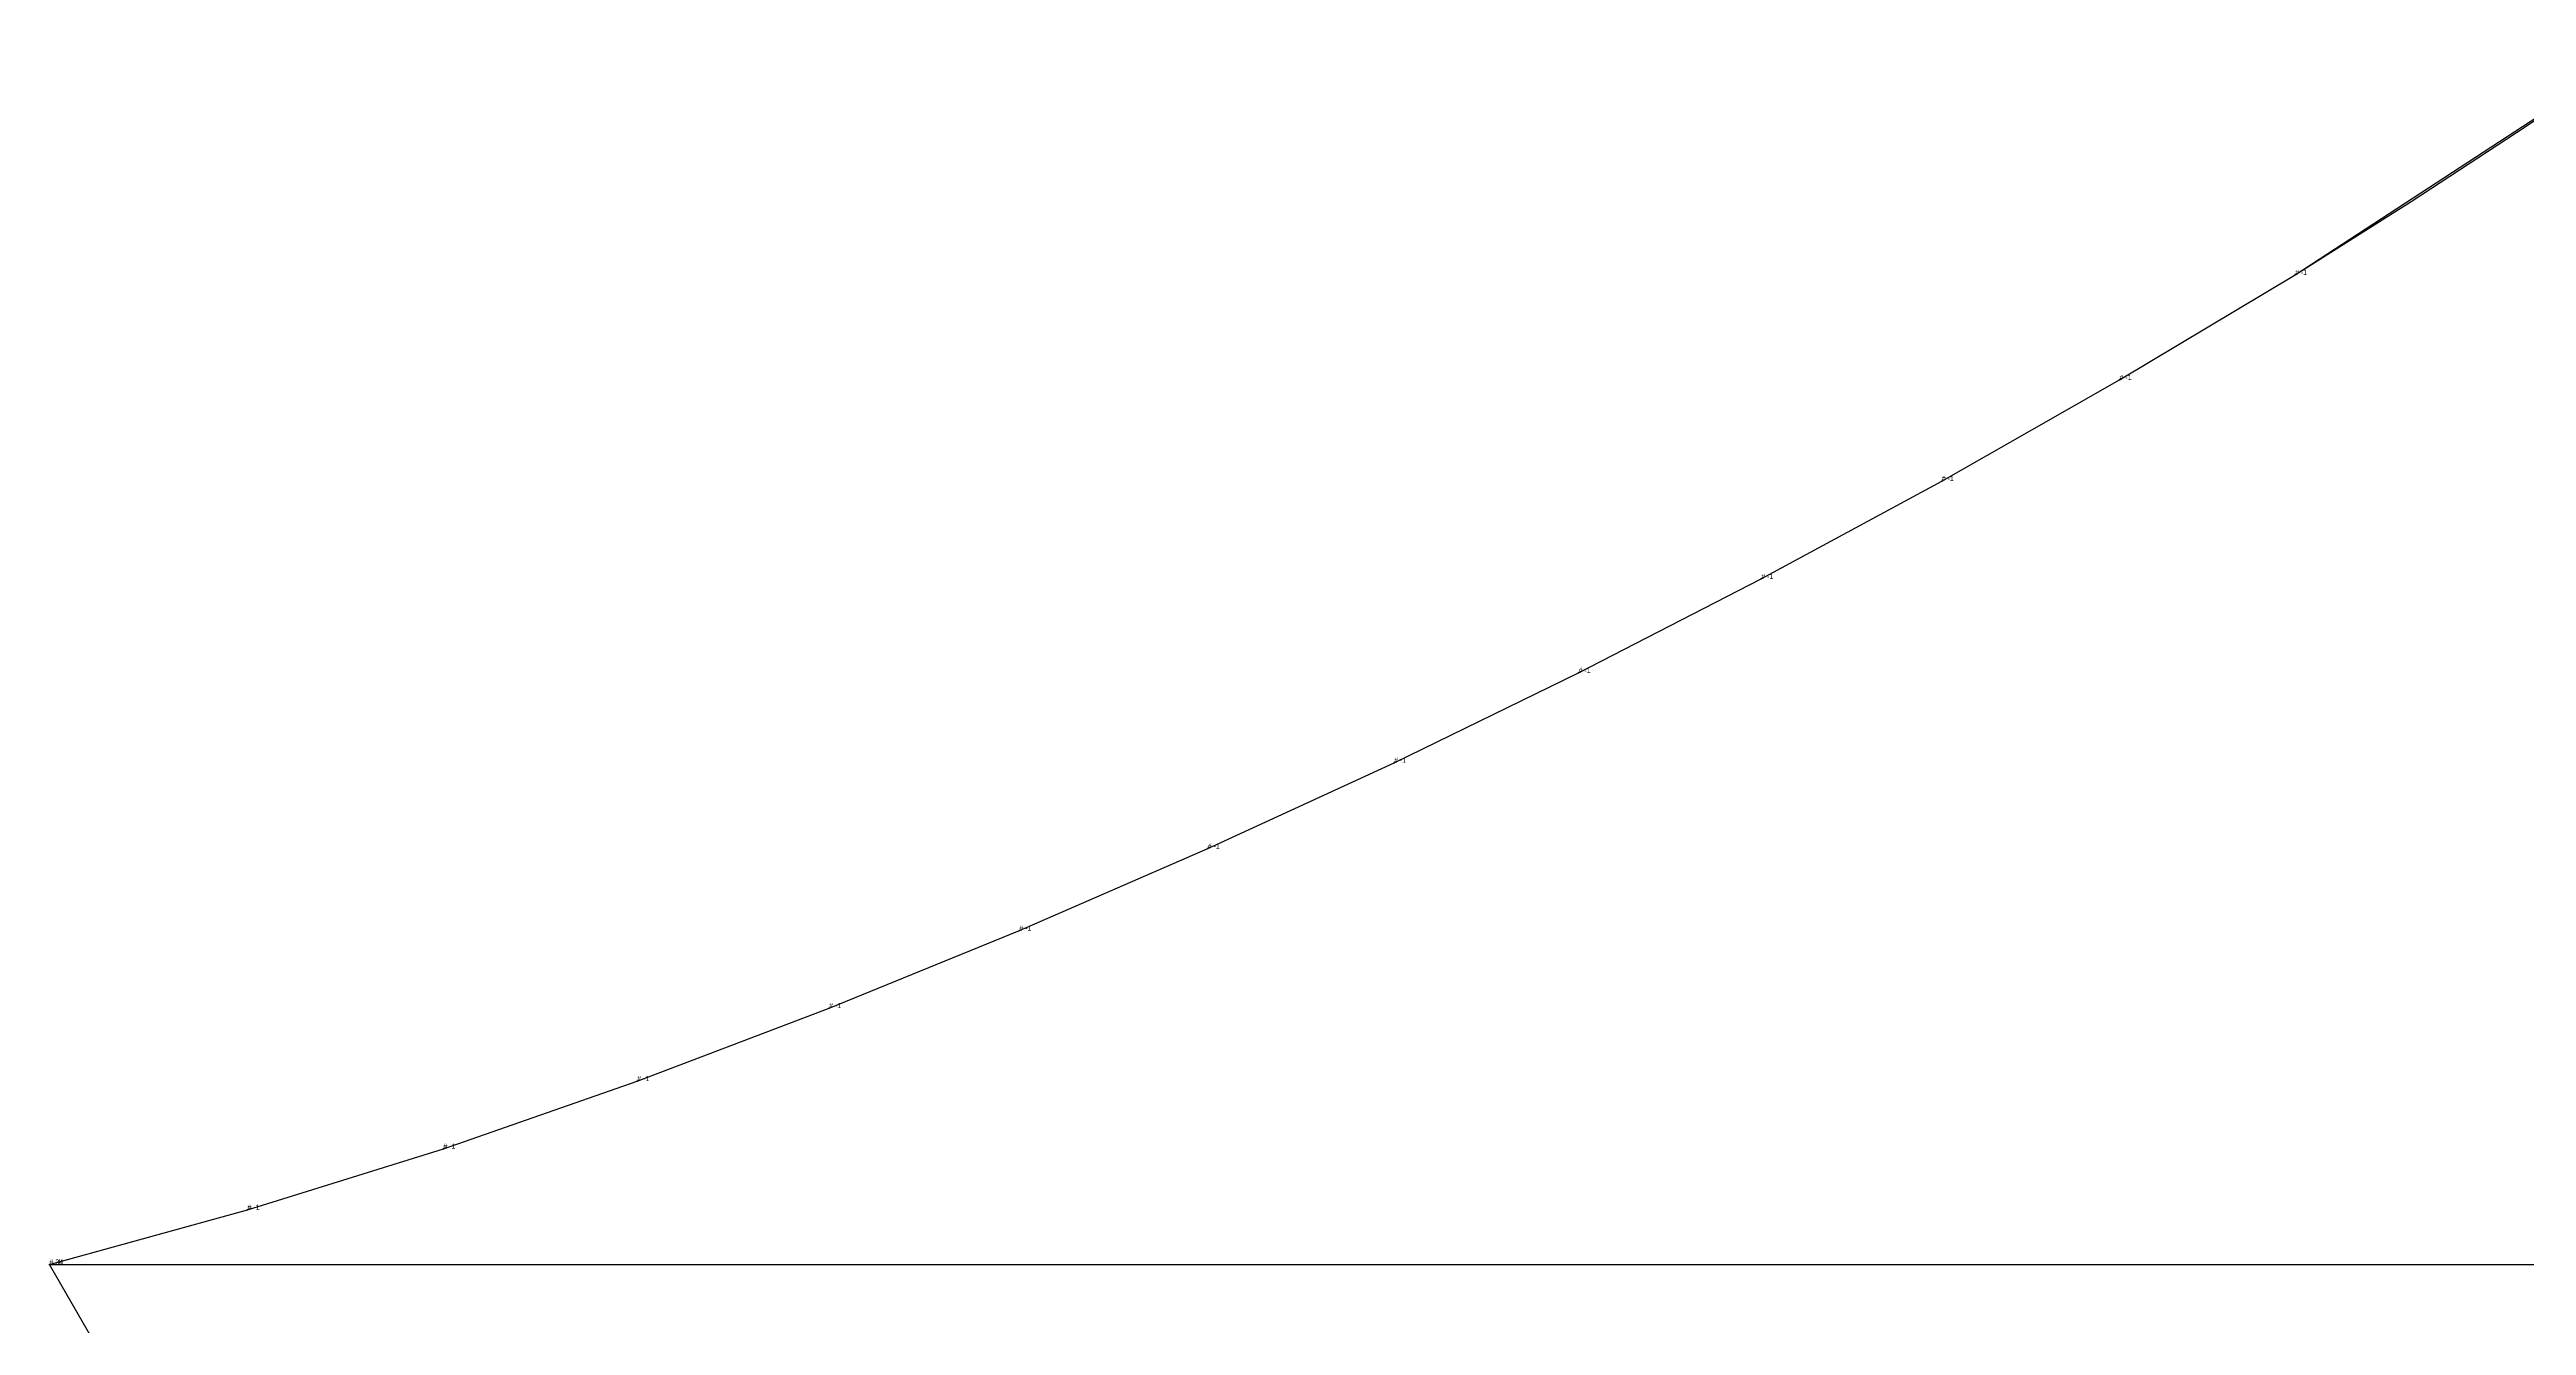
# Model space of a CAD drawing. Extents: x 0 to 900, y 0 to 1459.
# Drawn here: x 408.9 to 531.4, y 1335.8 to 1398.9 of the extents above; entities that cross this region are included whole.
import ezdxf

# ---------------------------------------------------------------- set-up
doc = ezdxf.new("R2010")
doc.units = 0

# ---------------------------------------------------------------- blocks, each defined once
blk = doc.blocks.new('3_M')
at = {"layer": '1'}
blk.add_lwpolyline([(412.220947, 1333.104126), (408.929962, 1338.820312), (418.719971, 1341.530029), (428.407471, 1344.546021), (437.992462, 1347.885986), (447.48468, 1351.495605), (456.89386, 1355.329712), (466.210266, 1359.381958), (475.424072, 1363.62793), (484.550049, 1368.074463), (493.578369, 1372.719971), (502.509064, 1377.557617), (511.302979, 1382.554077), (519.979736, 1387.752319), (537.054932, 1398.893188)], dxfattribs=at)
at = {"layer": '14'}
blk.add_lwpolyline([(412.220947, 1333.104126), (408.929962, 1338.820312), (418.719971, 1341.530029), (428.407471, 1344.546021), (437.992462, 1347.885986), (447.48468, 1351.495605), (456.89386, 1355.329712), (466.210266, 1359.381958), (475.424072, 1363.62793), (484.550049, 1368.074463), (493.578369, 1372.719971), (502.509064, 1377.557617), (511.302979, 1382.554077), (519.979736, 1387.752319), (537.054932, 1398.893188)], dxfattribs=at)
at = {"layer": '2'}
blk.add_point((408.929962, 1338.820312), dxfattribs=at)
blk.add_point((408.929962, 1338.820312), dxfattribs=at)
blk.add_point((408.929962, 1338.820312), dxfattribs=at)
at = {"layer": '3'}
for p in [(519.979736, 1387.752319), (519.979736, 1387.752319), (511.302979, 1382.554077), (511.302979, 1382.554077), (502.509064, 1377.557617), (502.509064, 1377.557617), (493.578369, 1372.719971), (493.578369, 1372.719971), (484.550049, 1368.074463), (484.550049, 1368.074463), (475.424072, 1363.62793), (475.424072, 1363.62793), (466.210266, 1359.381958), (466.210266, 1359.381958), (456.89386, 1355.329712), (456.89386, 1355.329712), (447.48468, 1351.495605), (447.48468, 1351.495605), (437.992462, 1347.885986), (437.992462, 1347.885986), (428.407471, 1344.546021), (428.407471, 1344.546021), (418.719971, 1341.530029), (418.719971, 1341.530029)]:
    blk.add_point(p, dxfattribs=at)
at = {"layer": '8'}
blk.add_lwpolyline([(408.929962, 1338.820312), (899.203369, 1338.816895)], dxfattribs=at)
at = {"layer": '84'}
blk.add_lwpolyline([(412.220947, 1333.104126), (408.929962, 1338.820312), (418.719971, 1341.530029), (428.407471, 1344.546021), (437.992462, 1347.885986), (447.48468, 1351.495605), (456.89386, 1355.329712), (466.210266, 1359.381958), (475.424072, 1363.62793), (484.550049, 1368.074463), (493.578369, 1372.719971), (502.509064, 1377.557617), (511.302979, 1382.554077), (519.979736, 1387.752319), (525.723022, 1391.386475), (531.406433, 1395.111084), (537.054932, 1398.893188)], dxfattribs=at)
at = {"layer": '87'}
blk.add_lwpolyline([(412.220947, 1333.104126), (408.929962, 1338.820312), (418.719971, 1341.530029), (428.407471, 1344.546021), (437.992462, 1347.885986), (447.48468, 1351.495605), (456.89386, 1355.329712), (466.210266, 1359.381958), (475.424072, 1363.62793), (484.550049, 1368.074463), (493.578369, 1372.719971), (502.509064, 1377.557617), (511.302979, 1382.554077), (519.979736, 1387.752319), (525.723022, 1391.386475), (531.406433, 1395.111084), (537.054932, 1398.893188)], dxfattribs=at)
at = {"layer": '1'}
for s, p in [('# -1', (519.979736, 1387.752319)), ('# -1', (511.302979, 1382.554077)), ('# -1', (502.509064, 1377.557617)), ('# -1', (493.578369, 1372.719971)), ('# -1', (484.550049, 1368.074463)), ('# -1', (475.424072, 1363.62793)), ('# -1', (466.210266, 1359.381958)), ('# -1', (456.89386, 1355.329712)), ('# -1', (447.48468, 1351.495605)), ('# -1', (437.992462, 1347.885986)), ('# -1', (428.407471, 1344.546021)), ('# -1', (418.719971, 1341.530029)), ('# 34', (408.929962, 1338.820312))]:
    blk.add_text(s, height=0.25, dxfattribs=at).set_placement(p)
at = {"layer": '14'}
for s, p in [('# -1', (519.979736, 1387.752319)), ('# -1', (511.302979, 1382.554077)), ('# -1', (502.509064, 1377.557617)), ('# -1', (493.578369, 1372.719971)), ('# -1', (484.550049, 1368.074463)), ('# -1', (475.424072, 1363.62793)), ('# -1', (466.210266, 1359.381958)), ('# -1', (456.89386, 1355.329712)), ('# -1', (447.48468, 1351.495605)), ('# -1', (437.992462, 1347.885986)), ('# -1', (428.407471, 1344.546021)), ('# -1', (418.719971, 1341.530029)), ('# 34', (408.929962, 1338.820312))]:
    blk.add_text(s, height=0.25, dxfattribs=at).set_placement(p)
at = {"layer": '8'}
blk.add_text('# -1', height=0.25, dxfattribs=at).set_placement((408.929962, 1338.820312))

msp = doc.modelspace()

# ---------------------------------------------------------------- block references
at = {"layer": '1'}
msp.add_blockref('3_M', (0, 0), dxfattribs=at)

doc.saveas('drawing.dxf')
